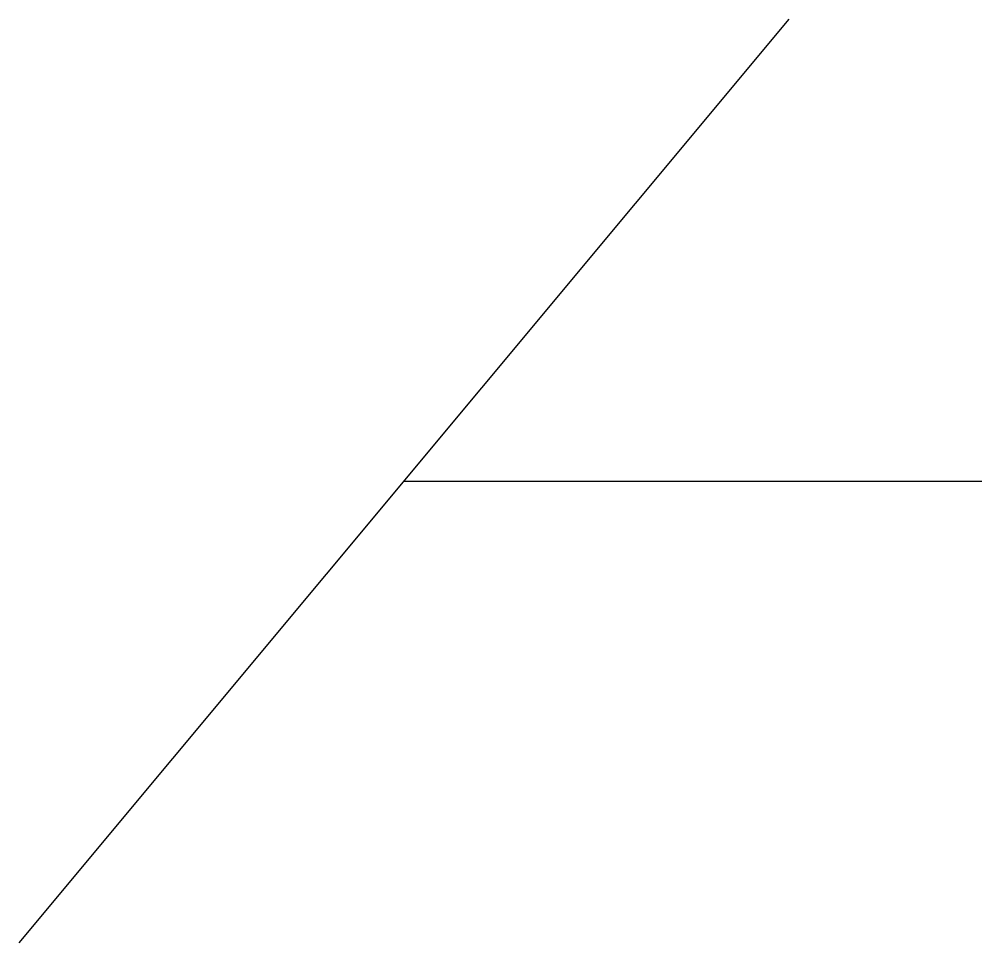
# Model space of a CAD drawing. Header units: millimetres. Extents: x 5 to 30, y -2 to 22.
import ezdxf

# ---------------------------------------------------------------- set-up
doc = ezdxf.new("R2010")
doc.units = ezdxf.units.MM
doc.layers.get('0').update_dxf_attribs({"lineweight": 25})

msp = doc.modelspace()

# ---------------------------------------------------------------- linework, layer by layer
for p, q in [((5, -2), (25, 22)), ((15, 10), (30, 10))]:
    msp.add_line(p, q)

doc.saveas('drawing.dxf')
